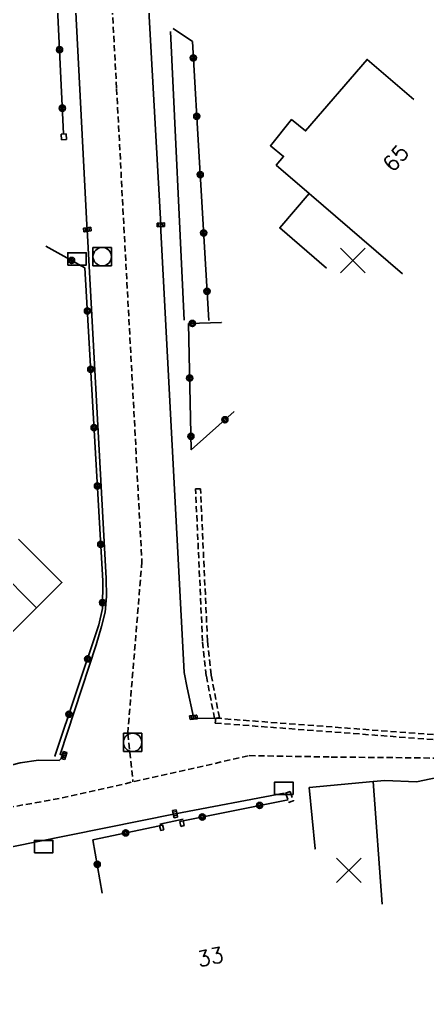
# Model space of a CAD drawing. Header units: millimetres. Extents: x 139999 to 141000, y 129000 to 130000.
# Drawn here: x 140143.7 to 140176.9, y 129096 to 129176 of the extents above; entities that cross this region are included whole.
import ezdxf
from ezdxf.enums import TextEntityAlignment as Align

# ---------------------------------------------------------------- set-up
doc = ezdxf.new("R2010")
doc.units = ezdxf.units.MM
doc.linetypes.add('DASHED', pattern=[0.75, 0.5, -0.25])
doc.layers.get('0').update_dxf_attribs({"linetype": 'CONTINUOUS'})
for name, color, linetype in [('W0001', 6, 'DASHED'), ('W0008', 7, 'CONTINUOUS'), ('W0100', 7, 'CONTINUOUS'), ('W0105', 7, 'CONTINUOUS'), ('W0112', 1, 'DASHED'), ('w0211', 2, 'CONTINUOUS'), ('W0322', 7, 'CONTINUOUS'), ('W0400', 7, 'CONTINUOUS'), ('W0420', 7, 'CONTINUOUS'), ('W0991', 7, 'CONTINUOUS'), ('W1102', 7, 'CONTINUOUS'), ('w1471', 7, 'CONTINUOUS')]:
    doc.layers.add(name, color=color, linetype=linetype)
doc.styles.get("Standard").update_dxf_attribs({"font": 'romans.shx', "width": 0.85})

# ---------------------------------------------------------------- blocks, each defined once
blk = doc.blocks.new('T400')
at = {"color": 0, "linetype": 'ByBlock', "lineweight": -2}
for p, q in [((-0.15, -0.25), (-0.15, 0.3)), ((-0.15, 0.3), (0.15, 0.3)), ((-0.15, 0.15), (0.15, 0.15)), ((-0.15, 0), (0.15, 0)), ((0.15, 0.3), (0.15, -0.25)), ((-0.15, -0.15), (0.15, -0.15)), ((-0.15, -0.25), (-0.15, -0.3)), ((-0.15, -0.3), (0.15, -0.3)), ((0.15, -0.3), (0.15, -0.25))]:
    blk.add_line(p, q, dxfattribs=at)
blk = doc.blocks.new('t991o')
at = {"color": 0, "linetype": 'Continuous'}
for p, q in [((-1, 1), (1, -1)), ((-1, -1), (1, 1))]:
    blk.add_line(p, q, dxfattribs=at)
blk = doc.blocks.new('T1471')
at = {"color": 0, "linetype": 'Continuous', "flags": 128}
blk.add_lwpolyline([(-0.75, -0.5), (-0.75, 0.5), (0.75, 0.5), (0.75, -0.5), (-0.75, -0.5)], dxfattribs=at)
blk = doc.blocks.new('T420')
for p, q in [((0.75, 0.75), (-0.75, 0.75)), ((-0.75, 0.75), (-0.75, -0.75)), ((0.75, 0.75), (0.75, -0.75)), ((0.75, -0.75), (-0.75, -0.75))]:
    blk.add_line(p, q)
blk.add_ellipse((0, 0), major_axis=(-0.53, 0.53), ratio=1, start_param=3.926991, end_param=10.210176)
blk = doc.blocks.new('t322o')
at = {"color": 0, "linetype": 'Continuous'}
for radius in [0.25, 0.15]:
    blk.add_circle((0, 0), radius, dxfattribs=at)

msp = doc.modelspace()

# ---------------------------------------------------------------- linework, layer by layer
at = {"layer": 'W0001'}
for points in [[(140189.17, 129246.214), (140176.526, 129228.296), (140164.394, 129211.055), (140158.082, 129202.093), (140154.616, 129197.17), (140151.936, 129192.701), (140150.889, 129188.72), (140150.968, 129182.146), (140151.595, 129170.361), (140152.76, 129148.654), (140153.658, 129131.932), (140152.502, 129117.936), (140152.931, 129114.02)], [(140000, 129040.393), (140005.576, 129040.736), (140010.256, 129042.237), (140027.236, 129051.132), (140034.086, 129054.671), (140040.22, 129057.689), (140047.624, 129061.36), (140054.922, 129065.447), (140072.795, 129075.546), (140098.54, 129090.4), (140109.049, 129096.662), (140116.792, 129100.95), (140121.198, 129103.358), (140129.677, 129107.525), (140135.939, 129110.09), (140142.011, 129111.796), (140147.18, 129112.72), (140162.378, 129116.156)], [(140162.378, 129116.156), (140169.05, 129116.046), (140177.699, 129115.958), (140180.016, 129116.329)]]:
    msp.add_lwpolyline(points, dxfattribs=at)
at = {"layer": 'W0008'}
for points in [[(140159.543, 129119.192), (140157.858, 129119.182), (140157.847, 129119.274), (140157.341, 129121.659), (140157.093, 129122.913), (140157.048, 129123.953), (140155.207, 129158.815), (140155.19, 129159.294), (140154.312, 129175.246), (140153.7, 129186.362), (140153.849, 129188.44), (140154.254, 129190.424), (140154.474, 129191.047), (140155.194, 129192.631), (140156.46, 129194.56), (140178.627, 129226.054), (140178.872, 129226.443), (140191.574, 129244.365)], [(140148.19, 129178.693), (140149.169, 129159.305), (140149.216, 129158.918), (140150.763, 129130.549), (140150.79, 129129.103), (140150.672, 129127.811), (140150.379, 129126.641), (140149.95, 129125.166), (140147.005, 129116.261), (140147.33, 129116.171), (140146.926, 129115.76), (140145.257, 129115.779), (140143.77, 129115.57), (140138.543, 129114.224), (140133.349, 129112.233), (140125.15, 129108.967), (140112.54, 129101.147), (140096.508, 129091.305)], [(140165.214, 129113.12), (140156.358, 129111.434), (140144.95, 129109.132), (140139.337, 129107.998), (140136.686, 129107.27), (140126.408, 129102.834), (140117.142, 129098.485), (140110.293, 129095.079)]]:
    msp.add_lwpolyline(points, dxfattribs=at)
at = {"layer": 'W0100'}
for points in [[(140175.75, 129169.492), (140171.957, 129172.75), (140166.955, 129166.929), (140165.818, 129167.853), (140164.097, 129165.735), (140165.177, 129164.858), (140164.572, 129164.154), (140167.262, 129161.842), (140164.862, 129159.049), (140168.654, 129155.79)], [(140143.627, 129133.761), (140147.156, 129130.219), (140145.098, 129128.169), (140140.809, 129123.921), (140139.218, 129122.33)], [(140180.642, 129114.999), (140175.988, 129114.038), (140173.401, 129114.124), (140172.465, 129114.055), (140167.253, 129113.558), (140167.728, 129108.581), (140167.728, 129108.581), (140167.728, 129108.581), (140167.728, 129108.581), (140167.728, 129108.581), (140167.728, 129108.581), (140167.728, 129108.581), (140167.728, 129108.581), (140167.728, 129108.581), (140167.728, 129108.581), (140167.728, 129108.581), (140167.728, 129108.581), (140167.728, 129108.581), (140167.728, 129108.581), (140167.728, 129108.581), (140167.728, 129108.581), (140167.728, 129108.581), (140167.728, 129108.581), (140167.728, 129108.581), (140167.728, 129108.581), (140167.728, 129108.581), (140167.728, 129108.581), (140167.728, 129108.581), (140167.728, 129108.581), (140167.728, 129108.581), (140167.728, 129108.581), (140167.728, 129108.581), (140167.728, 129108.581), (140167.728, 129108.581), (140167.728, 129108.581), (140167.728, 129108.581), (140167.728, 129108.581), (140167.728, 129108.581), (140167.728, 129108.581), (140167.728, 129108.581), (140167.728, 129108.581), (140167.728, 129108.581), (140167.728, 129108.581), (140167.728, 129108.581), (140167.728, 129108.581), (140167.728, 129108.581), (140167.728, 129108.581), (140167.728, 129108.581), (140167.728, 129108.581), (140167.728, 129108.581), (140167.728, 129108.581), (140167.728, 129108.581), (140167.728, 129108.581), (140167.728, 129108.581), (140167.728, 129108.581), (140167.728, 129108.581), (140167.728, 129108.581), (140167.728, 129108.581), (140167.728, 129108.581), (140167.728, 129108.581), (140167.728, 129108.581), (140167.728, 129108.581), (140167.728, 129108.581), (140167.728, 129108.581), (140167.728, 129108.581), (140167.728, 129108.581), (140167.728, 129108.581), (140167.728, 129108.581), (140167.728, 129108.581), (140167.728, 129108.581), (140167.728, 129108.581), (140167.728, 129108.581), (140167.728, 129108.581), (140167.728, 129108.581), (140167.728, 129108.581), (140167.728, 129108.581), (140167.728, 129108.581), (140167.728, 129108.581), (140167.728, 129108.581), (140167.728, 129108.581), (140167.728, 129108.581), (140167.728, 129108.581), (140167.728, 129108.581), (140167.728, 129108.581), (140167.728, 129108.581), (140167.728, 129108.581), (140167.728, 129108.581), (140167.728, 129108.581), (140167.728, 129108.581), (140167.728, 129108.581), (140167.728, 129108.581), (140167.728, 129108.581), (140167.728, 129108.581), (140167.728, 129108.581), (140167.728, 129108.581), (140167.728, 129108.581), (140167.728, 129108.581), (140167.728, 129108.581), (140167.728, 129108.581), (140167.728, 129108.581), (140167.728, 129108.581), (140167.728, 129108.581), (140167.728, 129108.581), (140167.728, 129108.581), (140167.728, 129108.581), (140167.728, 129108.581), (140167.728, 129108.581), (140167.728, 129108.581), (140167.728, 129108.581), (140167.728, 129108.581), (140167.728, 129108.581), (140167.728, 129108.581), (140167.728, 129108.581), (140167.728, 129108.581), (140167.728, 129108.581), (140167.728, 129108.581), (140167.728, 129108.581), (140167.728, 129108.581)]]:
    msp.add_lwpolyline(points, dxfattribs=at)
at = {"layer": 'W0105'}
msp.add_line((140155.109, 129110.58), (140157.007, 129110.985), dxfattribs=at)
at = {"layer": 'W0112'}
for points in [[(140147.489, 129166.7), (140147.09, 129166.676), (140147.117, 129166.208), (140147.516, 129166.231), (140147.516, 129166.231), (140147.516, 129166.231), (140147.516, 129166.231), (140147.516, 129166.231), (140147.516, 129166.231), (140147.516, 129166.231), (140147.516, 129166.231), (140147.516, 129166.231), (140147.516, 129166.231), (140147.516, 129166.231), (140147.516, 129166.231), (140147.516, 129166.231), (140147.516, 129166.231), (140147.516, 129166.231), (140147.516, 129166.231), (140147.516, 129166.231), (140147.516, 129166.231), (140147.516, 129166.231), (140147.516, 129166.231), (140147.516, 129166.231), (140147.516, 129166.231), (140147.516, 129166.231), (140147.516, 129166.231), (140147.516, 129166.231), (140147.516, 129166.231), (140147.516, 129166.231), (140147.516, 129166.231), (140147.516, 129166.231), (140147.516, 129166.231), (140147.516, 129166.231), (140147.516, 129166.231), (140147.516, 129166.231), (140147.516, 129166.231), (140147.516, 129166.231), (140147.516, 129166.231), (140147.516, 129166.231), (140147.516, 129166.231), (140147.516, 129166.231), (140147.516, 129166.231), (140147.516, 129166.231), (140147.516, 129166.231), (140147.516, 129166.231), (140147.516, 129166.231), (140147.516, 129166.231), (140147.516, 129166.231), (140147.516, 129166.231), (140147.516, 129166.231), (140147.516, 129166.231), (140147.516, 129166.231), (140147.516, 129166.231), (140147.516, 129166.231), (140147.516, 129166.231), (140147.516, 129166.231), (140147.516, 129166.231), (140147.516, 129166.231), (140147.516, 129166.231), (140147.516, 129166.231), (140147.516, 129166.231), (140147.516, 129166.231), (140147.516, 129166.231), (140147.516, 129166.231), (140147.516, 129166.231), (140147.516, 129166.231), (140147.516, 129166.231), (140147.516, 129166.231), (140147.516, 129166.231), (140147.516, 129166.231), (140147.516, 129166.231), (140147.516, 129166.231), (140147.516, 129166.231), (140147.516, 129166.231), (140147.516, 129166.231), (140147.516, 129166.231), (140147.516, 129166.231), (140147.516, 129166.231), (140147.516, 129166.231), (140147.516, 129166.231), (140147.516, 129166.231), (140147.516, 129166.231), (140147.516, 129166.231), (140147.516, 129166.231), (140147.516, 129166.231), (140147.516, 129166.231), (140147.516, 129166.231), (140147.516, 129166.231), (140147.516, 129166.231), (140147.516, 129166.231), (140147.516, 129166.231), (140147.516, 129166.231), (140147.516, 129166.231), (140147.516, 129166.231), (140147.516, 129166.231), (140147.516, 129166.231), (140147.516, 129166.231), (140147.516, 129166.231), (140147.516, 129166.231), (140147.516, 129166.231), (140147.516, 129166.231), (140147.516, 129166.231), (140147.516, 129166.231), (140147.516, 129166.231), (140147.516, 129166.231), (140147.516, 129166.231), (140147.516, 129166.231), (140147.516, 129166.231), (140147.516, 129166.231), (140147.516, 129166.231), (140147.516, 129166.231), (140147.516, 129166.231), (140147.516, 129166.231), (140147.516, 129166.231), (140147.516, 129166.231), (140147.516, 129166.231), (140147.516, 129166.231), (140147.516, 129166.231), (140147.516, 129166.231)], [(140147.489, 129166.7), (140147.516, 129166.231), (140147.516, 129166.231), (140147.516, 129166.231), (140147.516, 129166.231), (140147.516, 129166.231), (140147.516, 129166.231), (140147.516, 129166.231), (140147.516, 129166.231), (140147.516, 129166.231), (140147.516, 129166.231), (140147.516, 129166.231), (140147.516, 129166.231), (140147.516, 129166.231), (140147.516, 129166.231), (140147.516, 129166.231), (140147.516, 129166.231), (140147.516, 129166.231), (140147.516, 129166.231), (140147.516, 129166.231), (140147.516, 129166.231), (140147.516, 129166.231), (140147.516, 129166.231), (140147.516, 129166.231), (140147.516, 129166.231), (140147.516, 129166.231), (140147.516, 129166.231), (140147.516, 129166.231), (140147.516, 129166.231), (140147.516, 129166.231), (140147.516, 129166.231), (140147.516, 129166.231), (140147.516, 129166.231), (140147.516, 129166.231), (140147.516, 129166.231), (140147.516, 129166.231), (140147.516, 129166.231), (140147.516, 129166.231), (140147.516, 129166.231), (140147.516, 129166.231), (140147.516, 129166.231), (140147.516, 129166.231), (140147.516, 129166.231), (140147.516, 129166.231), (140147.516, 129166.231), (140147.516, 129166.231), (140147.516, 129166.231), (140147.516, 129166.231), (140147.516, 129166.231), (140147.516, 129166.231), (140147.516, 129166.231), (140147.516, 129166.231), (140147.516, 129166.231), (140147.516, 129166.231), (140147.516, 129166.231), (140147.516, 129166.231), (140147.516, 129166.231), (140147.516, 129166.231), (140147.516, 129166.231), (140147.516, 129166.231), (140147.516, 129166.231), (140147.516, 129166.231), (140147.516, 129166.231), (140147.516, 129166.231), (140147.516, 129166.231), (140147.516, 129166.231), (140147.516, 129166.231), (140147.516, 129166.231), (140147.516, 129166.231), (140147.516, 129166.231), (140147.516, 129166.231), (140147.516, 129166.231), (140147.516, 129166.231), (140147.516, 129166.231), (140147.516, 129166.231), (140147.516, 129166.231), (140147.516, 129166.231), (140147.516, 129166.231), (140147.516, 129166.231), (140147.516, 129166.231), (140147.516, 129166.231), (140147.516, 129166.231), (140147.516, 129166.231), (140147.516, 129166.231), (140147.516, 129166.231), (140147.516, 129166.231), (140147.516, 129166.231), (140147.516, 129166.231), (140147.516, 129166.231), (140147.516, 129166.231), (140147.516, 129166.231), (140147.516, 129166.231), (140147.516, 129166.231), (140147.516, 129166.231), (140147.516, 129166.231), (140147.516, 129166.231), (140147.516, 129166.231), (140147.516, 129166.231), (140147.516, 129166.231), (140147.516, 129166.231), (140147.516, 129166.231), (140147.516, 129166.231), (140147.516, 129166.231), (140147.516, 129166.231), (140147.516, 129166.231), (140147.516, 129166.231), (140147.516, 129166.231), (140147.516, 129166.231), (140147.516, 129166.231), (140147.516, 129166.231), (140147.516, 129166.231), (140147.516, 129166.231), (140147.516, 129166.231), (140147.516, 129166.231), (140147.516, 129166.231), (140147.516, 129166.231), (140147.516, 129166.231), (140147.516, 129166.231), (140147.516, 129166.231), (140147.516, 129166.231)], [(140159.557, 129119.178), (140159.95, 129119.253), (140159.286, 129122.716), (140158.985, 129125.488), (140158.416, 129137.856), (140158.016, 129137.838), (140158.016, 129137.838), (140158.016, 129137.838), (140158.016, 129137.838), (140158.016, 129137.838), (140158.016, 129137.838), (140158.016, 129137.838), (140158.016, 129137.838), (140158.016, 129137.838), (140158.016, 129137.838), (140158.016, 129137.838), (140158.016, 129137.838), (140158.016, 129137.838), (140158.016, 129137.838), (140158.016, 129137.838), (140158.016, 129137.838), (140158.016, 129137.838), (140158.016, 129137.838), (140158.016, 129137.838), (140158.016, 129137.838), (140158.016, 129137.838), (140158.016, 129137.838), (140158.016, 129137.838), (140158.016, 129137.838), (140158.016, 129137.838), (140158.016, 129137.838), (140158.016, 129137.838), (140158.016, 129137.838), (140158.016, 129137.838), (140158.016, 129137.838), (140158.016, 129137.838), (140158.016, 129137.838), (140158.016, 129137.838), (140158.016, 129137.838), (140158.016, 129137.838), (140158.016, 129137.838), (140158.016, 129137.838), (140158.016, 129137.838), (140158.016, 129137.838), (140158.016, 129137.838), (140158.016, 129137.838), (140158.016, 129137.838), (140158.016, 129137.838), (140158.016, 129137.838), (140158.016, 129137.838), (140158.016, 129137.838), (140158.016, 129137.838), (140158.016, 129137.838), (140158.016, 129137.838), (140158.016, 129137.838), (140158.016, 129137.838), (140158.016, 129137.838), (140158.016, 129137.838), (140158.016, 129137.838), (140158.016, 129137.838), (140158.016, 129137.838), (140158.016, 129137.838), (140158.016, 129137.838), (140158.016, 129137.838), (140158.016, 129137.838), (140158.016, 129137.838), (140158.016, 129137.838), (140158.016, 129137.838), (140158.016, 129137.838), (140158.016, 129137.838), (140158.016, 129137.838), (140158.016, 129137.838), (140158.016, 129137.838), (140158.016, 129137.838), (140158.016, 129137.838), (140158.016, 129137.838), (140158.016, 129137.838), (140158.016, 129137.838), (140158.016, 129137.838), (140158.016, 129137.838), (140158.016, 129137.838), (140158.016, 129137.838), (140158.016, 129137.838), (140158.016, 129137.838), (140158.016, 129137.838), (140158.016, 129137.838), (140158.016, 129137.838), (140158.016, 129137.838), (140158.016, 129137.838), (140158.016, 129137.838), (140158.016, 129137.838), (140158.016, 129137.838), (140158.016, 129137.838), (140158.016, 129137.838), (140158.016, 129137.838), (140158.016, 129137.838), (140158.016, 129137.838), (140158.016, 129137.838), (140158.016, 129137.838), (140158.016, 129137.838), (140158.016, 129137.838), (140158.016, 129137.838), (140158.016, 129137.838), (140158.016, 129137.838), (140158.016, 129137.838), (140158.016, 129137.838), (140158.016, 129137.838), (140158.016, 129137.838), (140158.016, 129137.838), (140158.016, 129137.838), (140158.016, 129137.838), (140158.016, 129137.838), (140158.016, 129137.838), (140158.016, 129137.838), (140158.016, 129137.838), (140158.016, 129137.838), (140158.016, 129137.838), (140158.016, 129137.838), (140158.016, 129137.838), (140158.016, 129137.838)], [(140159.557, 129119.178), (140158.89, 129122.656), (140158.586, 129125.457), (140158.016, 129137.838), (140158.016, 129137.838), (140158.016, 129137.838), (140158.016, 129137.838), (140158.016, 129137.838), (140158.016, 129137.838), (140158.016, 129137.838), (140158.016, 129137.838), (140158.016, 129137.838), (140158.016, 129137.838), (140158.016, 129137.838), (140158.016, 129137.838), (140158.016, 129137.838), (140158.016, 129137.838), (140158.016, 129137.838), (140158.016, 129137.838), (140158.016, 129137.838), (140158.016, 129137.838), (140158.016, 129137.838), (140158.016, 129137.838), (140158.016, 129137.838), (140158.016, 129137.838), (140158.016, 129137.838), (140158.016, 129137.838), (140158.016, 129137.838), (140158.016, 129137.838), (140158.016, 129137.838), (140158.016, 129137.838), (140158.016, 129137.838), (140158.016, 129137.838), (140158.016, 129137.838), (140158.016, 129137.838), (140158.016, 129137.838), (140158.016, 129137.838), (140158.016, 129137.838), (140158.016, 129137.838), (140158.016, 129137.838), (140158.016, 129137.838), (140158.016, 129137.838), (140158.016, 129137.838), (140158.016, 129137.838), (140158.016, 129137.838), (140158.016, 129137.838), (140158.016, 129137.838), (140158.016, 129137.838), (140158.016, 129137.838), (140158.016, 129137.838), (140158.016, 129137.838), (140158.016, 129137.838), (140158.016, 129137.838), (140158.016, 129137.838), (140158.016, 129137.838), (140158.016, 129137.838), (140158.016, 129137.838), (140158.016, 129137.838), (140158.016, 129137.838), (140158.016, 129137.838), (140158.016, 129137.838), (140158.016, 129137.838), (140158.016, 129137.838), (140158.016, 129137.838), (140158.016, 129137.838), (140158.016, 129137.838), (140158.016, 129137.838), (140158.016, 129137.838), (140158.016, 129137.838), (140158.016, 129137.838), (140158.016, 129137.838), (140158.016, 129137.838), (140158.016, 129137.838), (140158.016, 129137.838), (140158.016, 129137.838), (140158.016, 129137.838), (140158.016, 129137.838), (140158.016, 129137.838), (140158.016, 129137.838), (140158.016, 129137.838), (140158.016, 129137.838), (140158.016, 129137.838), (140158.016, 129137.838), (140158.016, 129137.838), (140158.016, 129137.838), (140158.016, 129137.838), (140158.016, 129137.838), (140158.016, 129137.838), (140158.016, 129137.838), (140158.016, 129137.838), (140158.016, 129137.838), (140158.016, 129137.838), (140158.016, 129137.838), (140158.016, 129137.838), (140158.016, 129137.838), (140158.016, 129137.838), (140158.016, 129137.838), (140158.016, 129137.838), (140158.016, 129137.838), (140158.016, 129137.838), (140158.016, 129137.838), (140158.016, 129137.838), (140158.016, 129137.838), (140158.016, 129137.838), (140158.016, 129137.838), (140158.016, 129137.838), (140158.016, 129137.838), (140158.016, 129137.838), (140158.016, 129137.838), (140158.016, 129137.838), (140158.016, 129137.838), (140158.016, 129137.838), (140158.016, 129137.838), (140158.016, 129137.838), (140158.016, 129137.838), (140158.016, 129137.838), (140158.016, 129137.838), (140158.016, 129137.838), (140158.016, 129137.838), (140158.016, 129137.838)], [(140159.622, 129118.802), (140159.652, 129119.201), (140178.321, 129117.79)], [(140159.622, 129118.802), (140178.291, 129117.391)], [(140165.335, 129113.095), (140165.711, 129113.232), (140165.981, 129112.493), (140165.793, 129112.424), (140165.793, 129112.424), (140165.793, 129112.424), (140165.793, 129112.424), (140165.793, 129112.424), (140165.793, 129112.424), (140165.793, 129112.424), (140165.793, 129112.424), (140165.793, 129112.424), (140165.793, 129112.424), (140165.793, 129112.424), (140165.793, 129112.424), (140165.793, 129112.424), (140165.793, 129112.424), (140165.793, 129112.424), (140165.793, 129112.424), (140165.793, 129112.424), (140165.793, 129112.424), (140165.793, 129112.424), (140165.793, 129112.424), (140165.793, 129112.424), (140165.793, 129112.424), (140165.793, 129112.424), (140165.793, 129112.424), (140165.793, 129112.424), (140165.793, 129112.424), (140165.793, 129112.424), (140165.793, 129112.424), (140165.793, 129112.424), (140165.793, 129112.424), (140165.793, 129112.424), (140165.793, 129112.424), (140165.793, 129112.424), (140165.793, 129112.424), (140165.793, 129112.424), (140165.793, 129112.424), (140165.793, 129112.424), (140165.793, 129112.424), (140165.793, 129112.424), (140165.793, 129112.424), (140165.793, 129112.424), (140165.793, 129112.424), (140165.793, 129112.424), (140165.793, 129112.424), (140165.793, 129112.424), (140165.793, 129112.424), (140165.793, 129112.424), (140165.793, 129112.424), (140165.793, 129112.424), (140165.793, 129112.424), (140165.793, 129112.424), (140165.793, 129112.424), (140165.793, 129112.424), (140165.793, 129112.424), (140165.793, 129112.424), (140165.793, 129112.424), (140165.793, 129112.424), (140165.793, 129112.424), (140165.793, 129112.424), (140165.793, 129112.424), (140165.793, 129112.424), (140165.793, 129112.424), (140165.793, 129112.424), (140165.793, 129112.424), (140165.793, 129112.424), (140165.793, 129112.424), (140165.793, 129112.424), (140165.793, 129112.424), (140165.793, 129112.424), (140165.793, 129112.424), (140165.793, 129112.424), (140165.793, 129112.424), (140165.793, 129112.424), (140165.793, 129112.424), (140165.793, 129112.424), (140165.793, 129112.424), (140165.793, 129112.424), (140165.793, 129112.424), (140165.793, 129112.424), (140165.793, 129112.424), (140165.793, 129112.424), (140165.793, 129112.424), (140165.793, 129112.424), (140165.793, 129112.424), (140165.793, 129112.424), (140165.793, 129112.424), (140165.793, 129112.424), (140165.793, 129112.424), (140165.793, 129112.424), (140165.793, 129112.424), (140165.793, 129112.424), (140165.793, 129112.424), (140165.793, 129112.424), (140165.793, 129112.424), (140165.793, 129112.424), (140165.793, 129112.424), (140165.793, 129112.424), (140165.793, 129112.424), (140165.793, 129112.424), (140165.793, 129112.424), (140165.793, 129112.424), (140165.793, 129112.424), (140165.793, 129112.424), (140165.793, 129112.424), (140165.793, 129112.424), (140165.793, 129112.424), (140165.793, 129112.424), (140165.793, 129112.424), (140165.793, 129112.424), (140165.793, 129112.424), (140165.793, 129112.424), (140165.793, 129112.424), (140165.793, 129112.424), (140165.793, 129112.424), (140165.793, 129112.424), (140165.793, 129112.424), (140165.793, 129112.424)], [(140165.335, 129113.095), (140165.605, 129112.356), (140165.793, 129112.424), (140165.793, 129112.424), (140165.793, 129112.424), (140165.793, 129112.424), (140165.793, 129112.424), (140165.793, 129112.424), (140165.793, 129112.424), (140165.793, 129112.424), (140165.793, 129112.424), (140165.793, 129112.424), (140165.793, 129112.424), (140165.793, 129112.424), (140165.793, 129112.424), (140165.793, 129112.424), (140165.793, 129112.424), (140165.793, 129112.424), (140165.793, 129112.424), (140165.793, 129112.424), (140165.793, 129112.424), (140165.793, 129112.424), (140165.793, 129112.424), (140165.793, 129112.424), (140165.793, 129112.424), (140165.793, 129112.424), (140165.793, 129112.424), (140165.793, 129112.424), (140165.793, 129112.424), (140165.793, 129112.424), (140165.793, 129112.424), (140165.793, 129112.424), (140165.793, 129112.424), (140165.793, 129112.424), (140165.793, 129112.424), (140165.793, 129112.424), (140165.793, 129112.424), (140165.793, 129112.424), (140165.793, 129112.424), (140165.793, 129112.424), (140165.793, 129112.424), (140165.793, 129112.424), (140165.793, 129112.424), (140165.793, 129112.424), (140165.793, 129112.424), (140165.793, 129112.424), (140165.793, 129112.424), (140165.793, 129112.424), (140165.793, 129112.424), (140165.793, 129112.424), (140165.793, 129112.424), (140165.793, 129112.424), (140165.793, 129112.424), (140165.793, 129112.424), (140165.793, 129112.424), (140165.793, 129112.424), (140165.793, 129112.424), (140165.793, 129112.424), (140165.793, 129112.424), (140165.793, 129112.424), (140165.793, 129112.424), (140165.793, 129112.424), (140165.793, 129112.424), (140165.793, 129112.424), (140165.793, 129112.424), (140165.793, 129112.424), (140165.793, 129112.424), (140165.793, 129112.424), (140165.793, 129112.424), (140165.793, 129112.424), (140165.793, 129112.424), (140165.793, 129112.424), (140165.793, 129112.424), (140165.793, 129112.424), (140165.793, 129112.424), (140165.793, 129112.424), (140165.793, 129112.424), (140165.793, 129112.424), (140165.793, 129112.424), (140165.793, 129112.424), (140165.793, 129112.424), (140165.793, 129112.424), (140165.793, 129112.424), (140165.793, 129112.424), (140165.793, 129112.424), (140165.793, 129112.424), (140165.793, 129112.424), (140165.793, 129112.424), (140165.793, 129112.424), (140165.793, 129112.424), (140165.793, 129112.424), (140165.793, 129112.424), (140165.793, 129112.424), (140165.793, 129112.424), (140165.793, 129112.424), (140165.793, 129112.424), (140165.793, 129112.424), (140165.793, 129112.424), (140165.793, 129112.424), (140165.793, 129112.424), (140165.793, 129112.424), (140165.793, 129112.424), (140165.793, 129112.424), (140165.793, 129112.424), (140165.793, 129112.424), (140165.793, 129112.424), (140165.793, 129112.424), (140165.793, 129112.424), (140165.793, 129112.424), (140165.793, 129112.424), (140165.793, 129112.424), (140165.793, 129112.424), (140165.793, 129112.424), (140165.793, 129112.424), (140165.793, 129112.424), (140165.793, 129112.424), (140165.793, 129112.424), (140165.793, 129112.424), (140165.793, 129112.424), (140165.793, 129112.424)], [(140155.335, 129110.526), (140155.085, 129110.463), (140155.085, 129110.463), (140155.085, 129110.463), (140155.085, 129110.463), (140155.085, 129110.463), (140155.085, 129110.463), (140155.085, 129110.463), (140155.085, 129110.463), (140155.085, 129110.463), (140155.085, 129110.463), (140155.085, 129110.463), (140155.085, 129110.463), (140155.085, 129110.463), (140155.085, 129110.463), (140155.085, 129110.463), (140155.085, 129110.463), (140155.085, 129110.463), (140155.085, 129110.463), (140155.085, 129110.463), (140155.085, 129110.463), (140155.085, 129110.463), (140155.085, 129110.463), (140155.085, 129110.463), (140155.085, 129110.463), (140155.085, 129110.463), (140155.085, 129110.463), (140155.085, 129110.463), (140155.085, 129110.463), (140155.085, 129110.463), (140155.085, 129110.463), (140155.085, 129110.463), (140155.085, 129110.463), (140155.085, 129110.463), (140155.085, 129110.463), (140155.085, 129110.463), (140155.085, 129110.463), (140155.085, 129110.463), (140155.085, 129110.463), (140155.085, 129110.463), (140155.085, 129110.463), (140155.085, 129110.463), (140155.085, 129110.463), (140155.085, 129110.463), (140155.085, 129110.463), (140155.085, 129110.463), (140155.085, 129110.463), (140155.085, 129110.463), (140155.085, 129110.463), (140155.085, 129110.463), (140155.085, 129110.463), (140155.085, 129110.463), (140155.085, 129110.463), (140155.085, 129110.463), (140155.085, 129110.463), (140155.085, 129110.463), (140155.085, 129110.463), (140155.085, 129110.463), (140155.085, 129110.463), (140155.085, 129110.463), (140155.085, 129110.463), (140155.085, 129110.463), (140155.085, 129110.463), (140155.085, 129110.463), (140155.085, 129110.463), (140155.085, 129110.463), (140155.085, 129110.463), (140155.085, 129110.463), (140155.085, 129110.463), (140155.085, 129110.463), (140155.085, 129110.463), (140155.085, 129110.463), (140155.085, 129110.463), (140155.085, 129110.463), (140155.085, 129110.463), (140155.085, 129110.463), (140155.085, 129110.463), (140155.085, 129110.463), (140155.085, 129110.463), (140155.085, 129110.463), (140155.085, 129110.463), (140155.085, 129110.463), (140155.085, 129110.463), (140155.085, 129110.463), (140155.085, 129110.463), (140155.085, 129110.463), (140155.085, 129110.463), (140155.085, 129110.463), (140155.085, 129110.463), (140155.085, 129110.463), (140155.085, 129110.463), (140155.085, 129110.463), (140155.085, 129110.463), (140155.085, 129110.463), (140155.085, 129110.463), (140155.085, 129110.463), (140155.085, 129110.463), (140155.085, 129110.463), (140155.085, 129110.463), (140155.085, 129110.463), (140155.085, 129110.463), (140155.085, 129110.463), (140155.085, 129110.463), (140155.085, 129110.463), (140155.085, 129110.463), (140155.085, 129110.463), (140155.085, 129110.463), (140155.085, 129110.463), (140155.085, 129110.463), (140155.085, 129110.463), (140155.085, 129110.463), (140155.085, 129110.463), (140155.085, 129110.463), (140155.085, 129110.463), (140155.085, 129110.463), (140155.085, 129110.463), (140155.085, 129110.463), (140155.085, 129110.463), (140155.085, 129110.463), (140155.085, 129110.463)], [(140155.335, 129110.526), (140155.433, 129110.138), (140155.183, 129110.075), (140155.085, 129110.463), (140155.085, 129110.463), (140155.085, 129110.463), (140155.085, 129110.463), (140155.085, 129110.463), (140155.085, 129110.463), (140155.085, 129110.463), (140155.085, 129110.463), (140155.085, 129110.463), (140155.085, 129110.463), (140155.085, 129110.463), (140155.085, 129110.463), (140155.085, 129110.463), (140155.085, 129110.463), (140155.085, 129110.463), (140155.085, 129110.463), (140155.085, 129110.463), (140155.085, 129110.463), (140155.085, 129110.463), (140155.085, 129110.463), (140155.085, 129110.463), (140155.085, 129110.463), (140155.085, 129110.463), (140155.085, 129110.463), (140155.085, 129110.463), (140155.085, 129110.463), (140155.085, 129110.463), (140155.085, 129110.463), (140155.085, 129110.463), (140155.085, 129110.463), (140155.085, 129110.463), (140155.085, 129110.463), (140155.085, 129110.463), (140155.085, 129110.463), (140155.085, 129110.463), (140155.085, 129110.463), (140155.085, 129110.463), (140155.085, 129110.463), (140155.085, 129110.463), (140155.085, 129110.463), (140155.085, 129110.463), (140155.085, 129110.463), (140155.085, 129110.463), (140155.085, 129110.463), (140155.085, 129110.463), (140155.085, 129110.463), (140155.085, 129110.463), (140155.085, 129110.463), (140155.085, 129110.463), (140155.085, 129110.463), (140155.085, 129110.463), (140155.085, 129110.463), (140155.085, 129110.463), (140155.085, 129110.463), (140155.085, 129110.463), (140155.085, 129110.463), (140155.085, 129110.463), (140155.085, 129110.463), (140155.085, 129110.463), (140155.085, 129110.463), (140155.085, 129110.463), (140155.085, 129110.463), (140155.085, 129110.463), (140155.085, 129110.463), (140155.085, 129110.463), (140155.085, 129110.463), (140155.085, 129110.463), (140155.085, 129110.463), (140155.085, 129110.463), (140155.085, 129110.463), (140155.085, 129110.463), (140155.085, 129110.463), (140155.085, 129110.463), (140155.085, 129110.463), (140155.085, 129110.463), (140155.085, 129110.463), (140155.085, 129110.463), (140155.085, 129110.463), (140155.085, 129110.463), (140155.085, 129110.463), (140155.085, 129110.463), (140155.085, 129110.463), (140155.085, 129110.463), (140155.085, 129110.463), (140155.085, 129110.463), (140155.085, 129110.463), (140155.085, 129110.463), (140155.085, 129110.463), (140155.085, 129110.463), (140155.085, 129110.463), (140155.085, 129110.463), (140155.085, 129110.463), (140155.085, 129110.463), (140155.085, 129110.463), (140155.085, 129110.463), (140155.085, 129110.463), (140155.085, 129110.463), (140155.085, 129110.463), (140155.085, 129110.463), (140155.085, 129110.463), (140155.085, 129110.463), (140155.085, 129110.463), (140155.085, 129110.463), (140155.085, 129110.463), (140155.085, 129110.463), (140155.085, 129110.463), (140155.085, 129110.463), (140155.085, 129110.463), (140155.085, 129110.463), (140155.085, 129110.463), (140155.085, 129110.463), (140155.085, 129110.463), (140155.085, 129110.463), (140155.085, 129110.463), (140155.085, 129110.463), (140155.085, 129110.463), (140155.085, 129110.463)], [(140157.005, 129110.859), (140156.732, 129110.791), (140156.732, 129110.791), (140156.732, 129110.791), (140156.732, 129110.791), (140156.732, 129110.791), (140156.732, 129110.791), (140156.732, 129110.791), (140156.732, 129110.791), (140156.732, 129110.791), (140156.732, 129110.791), (140156.732, 129110.791), (140156.732, 129110.791), (140156.732, 129110.791), (140156.732, 129110.791), (140156.732, 129110.791), (140156.732, 129110.791), (140156.732, 129110.791), (140156.732, 129110.791), (140156.732, 129110.791), (140156.732, 129110.791), (140156.732, 129110.791), (140156.732, 129110.791), (140156.732, 129110.791), (140156.732, 129110.791), (140156.732, 129110.791), (140156.732, 129110.791), (140156.732, 129110.791), (140156.732, 129110.791), (140156.732, 129110.791), (140156.732, 129110.791), (140156.732, 129110.791), (140156.732, 129110.791), (140156.732, 129110.791), (140156.732, 129110.791), (140156.732, 129110.791), (140156.732, 129110.791), (140156.732, 129110.791), (140156.732, 129110.791), (140156.732, 129110.791), (140156.732, 129110.791), (140156.732, 129110.791), (140156.732, 129110.791), (140156.732, 129110.791), (140156.732, 129110.791), (140156.732, 129110.791), (140156.732, 129110.791), (140156.732, 129110.791), (140156.732, 129110.791), (140156.732, 129110.791), (140156.732, 129110.791), (140156.732, 129110.791), (140156.732, 129110.791), (140156.732, 129110.791), (140156.732, 129110.791), (140156.732, 129110.791), (140156.732, 129110.791), (140156.732, 129110.791), (140156.732, 129110.791), (140156.732, 129110.791), (140156.732, 129110.791), (140156.732, 129110.791), (140156.732, 129110.791), (140156.732, 129110.791), (140156.732, 129110.791), (140156.732, 129110.791), (140156.732, 129110.791), (140156.732, 129110.791), (140156.732, 129110.791), (140156.732, 129110.791), (140156.732, 129110.791), (140156.732, 129110.791), (140156.732, 129110.791), (140156.732, 129110.791), (140156.732, 129110.791), (140156.732, 129110.791), (140156.732, 129110.791), (140156.732, 129110.791), (140156.732, 129110.791), (140156.732, 129110.791), (140156.732, 129110.791), (140156.732, 129110.791), (140156.732, 129110.791), (140156.732, 129110.791), (140156.732, 129110.791), (140156.732, 129110.791), (140156.732, 129110.791), (140156.732, 129110.791), (140156.732, 129110.791), (140156.732, 129110.791), (140156.732, 129110.791), (140156.732, 129110.791), (140156.732, 129110.791), (140156.732, 129110.791), (140156.732, 129110.791), (140156.732, 129110.791), (140156.732, 129110.791), (140156.732, 129110.791), (140156.732, 129110.791), (140156.732, 129110.791), (140156.732, 129110.791), (140156.732, 129110.791), (140156.732, 129110.791), (140156.732, 129110.791), (140156.732, 129110.791), (140156.732, 129110.791), (140156.732, 129110.791), (140156.732, 129110.791), (140156.732, 129110.791), (140156.732, 129110.791), (140156.732, 129110.791), (140156.732, 129110.791), (140156.732, 129110.791), (140156.732, 129110.791), (140156.732, 129110.791), (140156.732, 129110.791), (140156.732, 129110.791), (140156.732, 129110.791), (140156.732, 129110.791), (140156.732, 129110.791)], [(140157.005, 129110.859), (140157.102, 129110.471), (140156.829, 129110.403), (140156.732, 129110.791), (140156.732, 129110.791), (140156.732, 129110.791), (140156.732, 129110.791), (140156.732, 129110.791), (140156.732, 129110.791), (140156.732, 129110.791), (140156.732, 129110.791), (140156.732, 129110.791), (140156.732, 129110.791), (140156.732, 129110.791), (140156.732, 129110.791), (140156.732, 129110.791), (140156.732, 129110.791), (140156.732, 129110.791), (140156.732, 129110.791), (140156.732, 129110.791), (140156.732, 129110.791), (140156.732, 129110.791), (140156.732, 129110.791), (140156.732, 129110.791), (140156.732, 129110.791), (140156.732, 129110.791), (140156.732, 129110.791), (140156.732, 129110.791), (140156.732, 129110.791), (140156.732, 129110.791), (140156.732, 129110.791), (140156.732, 129110.791), (140156.732, 129110.791), (140156.732, 129110.791), (140156.732, 129110.791), (140156.732, 129110.791), (140156.732, 129110.791), (140156.732, 129110.791), (140156.732, 129110.791), (140156.732, 129110.791), (140156.732, 129110.791), (140156.732, 129110.791), (140156.732, 129110.791), (140156.732, 129110.791), (140156.732, 129110.791), (140156.732, 129110.791), (140156.732, 129110.791), (140156.732, 129110.791), (140156.732, 129110.791), (140156.732, 129110.791), (140156.732, 129110.791), (140156.732, 129110.791), (140156.732, 129110.791), (140156.732, 129110.791), (140156.732, 129110.791), (140156.732, 129110.791), (140156.732, 129110.791), (140156.732, 129110.791), (140156.732, 129110.791), (140156.732, 129110.791), (140156.732, 129110.791), (140156.732, 129110.791), (140156.732, 129110.791), (140156.732, 129110.791), (140156.732, 129110.791), (140156.732, 129110.791), (140156.732, 129110.791), (140156.732, 129110.791), (140156.732, 129110.791), (140156.732, 129110.791), (140156.732, 129110.791), (140156.732, 129110.791), (140156.732, 129110.791), (140156.732, 129110.791), (140156.732, 129110.791), (140156.732, 129110.791), (140156.732, 129110.791), (140156.732, 129110.791), (140156.732, 129110.791), (140156.732, 129110.791), (140156.732, 129110.791), (140156.732, 129110.791), (140156.732, 129110.791), (140156.732, 129110.791), (140156.732, 129110.791), (140156.732, 129110.791), (140156.732, 129110.791), (140156.732, 129110.791), (140156.732, 129110.791), (140156.732, 129110.791), (140156.732, 129110.791), (140156.732, 129110.791), (140156.732, 129110.791), (140156.732, 129110.791), (140156.732, 129110.791), (140156.732, 129110.791), (140156.732, 129110.791), (140156.732, 129110.791), (140156.732, 129110.791), (140156.732, 129110.791), (140156.732, 129110.791), (140156.732, 129110.791), (140156.732, 129110.791), (140156.732, 129110.791), (140156.732, 129110.791), (140156.732, 129110.791), (140156.732, 129110.791), (140156.732, 129110.791), (140156.732, 129110.791), (140156.732, 129110.791), (140156.732, 129110.791), (140156.732, 129110.791), (140156.732, 129110.791), (140156.732, 129110.791), (140156.732, 129110.791), (140156.732, 129110.791), (140156.732, 129110.791), (140156.732, 129110.791), (140156.732, 129110.791), (140156.732, 129110.791)]]:
    msp.add_lwpolyline(points, dxfattribs=at)
at = {"layer": 'w0211'}
msp.add_lwpolyline([(140157.104, 129151.54), (140155.99, 129175.018), (140155.99, 129175.018), (140155.99, 129175.018), (140155.99, 129175.018), (140155.99, 129175.018), (140155.99, 129175.018), (140155.99, 129175.018), (140155.99, 129175.018), (140155.99, 129175.018), (140155.99, 129175.018), (140155.99, 129175.018), (140155.99, 129175.018), (140155.99, 129175.018), (140155.99, 129175.018), (140155.99, 129175.018), (140155.99, 129175.018), (140155.99, 129175.018), (140155.99, 129175.018), (140155.99, 129175.018), (140155.99, 129175.018), (140155.99, 129175.018), (140155.99, 129175.018), (140155.99, 129175.018), (140155.99, 129175.018), (140155.99, 129175.018), (140155.99, 129175.018), (140155.99, 129175.018), (140155.99, 129175.018), (140155.99, 129175.018), (140155.99, 129175.018), (140155.99, 129175.018), (140155.99, 129175.018), (140155.99, 129175.018), (140155.99, 129175.018), (140155.99, 129175.018), (140155.99, 129175.018), (140155.99, 129175.018), (140155.99, 129175.018), (140155.99, 129175.018), (140155.99, 129175.018), (140155.99, 129175.018), (140155.99, 129175.018), (140155.99, 129175.018), (140155.99, 129175.018), (140155.99, 129175.018), (140155.99, 129175.018), (140155.99, 129175.018), (140155.99, 129175.018), (140155.99, 129175.018), (140155.99, 129175.018), (140155.99, 129175.018), (140155.99, 129175.018), (140155.99, 129175.018), (140155.99, 129175.018), (140155.99, 129175.018), (140155.99, 129175.018), (140155.99, 129175.018), (140155.99, 129175.018), (140155.99, 129175.018), (140155.99, 129175.018), (140155.99, 129175.018), (140155.99, 129175.018), (140155.99, 129175.018), (140155.99, 129175.018), (140155.99, 129175.018), (140155.99, 129175.018), (140155.99, 129175.018), (140155.99, 129175.018), (140155.99, 129175.018), (140155.99, 129175.018), (140155.99, 129175.018), (140155.99, 129175.018), (140155.99, 129175.018), (140155.99, 129175.018), (140155.99, 129175.018), (140155.99, 129175.018), (140155.99, 129175.018), (140155.99, 129175.018), (140155.99, 129175.018), (140155.99, 129175.018), (140155.99, 129175.018), (140155.99, 129175.018), (140155.99, 129175.018), (140155.99, 129175.018), (140155.99, 129175.018), (140155.99, 129175.018), (140155.99, 129175.018), (140155.99, 129175.018), (140155.99, 129175.018), (140155.99, 129175.018), (140155.99, 129175.018), (140155.99, 129175.018), (140155.99, 129175.018), (140155.99, 129175.018), (140155.99, 129175.018), (140155.99, 129175.018), (140155.99, 129175.018), (140155.99, 129175.018), (140155.99, 129175.018), (140155.99, 129175.018), (140155.99, 129175.018), (140155.99, 129175.018), (140155.99, 129175.018), (140155.99, 129175.018), (140155.99, 129175.018), (140155.99, 129175.018), (140155.99, 129175.018), (140155.99, 129175.018), (140155.99, 129175.018), (140155.99, 129175.018), (140155.99, 129175.018), (140155.99, 129175.018), (140155.99, 129175.018), (140155.99, 129175.018), (140155.99, 129175.018), (140155.99, 129175.018), (140155.99, 129175.018), (140155.99, 129175.018), (140155.99, 129175.018)], dxfattribs=at)
at = {"layer": 'W0322'}
for points in [[(140146.305, 129187.115), (140147.286, 129166.697), (140147.286, 129166.697), (140147.286, 129166.697), (140147.286, 129166.697), (140147.286, 129166.697), (140147.286, 129166.697), (140147.286, 129166.697), (140147.286, 129166.697), (140147.286, 129166.697), (140147.286, 129166.697), (140147.286, 129166.697), (140147.286, 129166.697), (140147.286, 129166.697), (140147.286, 129166.697), (140147.286, 129166.697), (140147.286, 129166.697), (140147.286, 129166.697), (140147.286, 129166.697), (140147.286, 129166.697), (140147.286, 129166.697), (140147.286, 129166.697), (140147.286, 129166.697), (140147.286, 129166.697), (140147.286, 129166.697), (140147.286, 129166.697), (140147.286, 129166.697), (140147.286, 129166.697), (140147.286, 129166.697), (140147.286, 129166.697), (140147.286, 129166.697), (140147.286, 129166.697), (140147.286, 129166.697), (140147.286, 129166.697), (140147.286, 129166.697), (140147.286, 129166.697), (140147.286, 129166.697), (140147.286, 129166.697), (140147.286, 129166.697), (140147.286, 129166.697), (140147.286, 129166.697), (140147.286, 129166.697), (140147.286, 129166.697), (140147.286, 129166.697), (140147.286, 129166.697), (140147.286, 129166.697), (140147.286, 129166.697), (140147.286, 129166.697), (140147.286, 129166.697), (140147.286, 129166.697), (140147.286, 129166.697), (140147.286, 129166.697), (140147.286, 129166.697), (140147.286, 129166.697), (140147.286, 129166.697), (140147.286, 129166.697), (140147.286, 129166.697), (140147.286, 129166.697), (140147.286, 129166.697), (140147.286, 129166.697), (140147.286, 129166.697), (140147.286, 129166.697), (140147.286, 129166.697), (140147.286, 129166.697), (140147.286, 129166.697), (140147.286, 129166.697), (140147.286, 129166.697), (140147.286, 129166.697), (140147.286, 129166.697), (140147.286, 129166.697), (140147.286, 129166.697), (140147.286, 129166.697), (140147.286, 129166.697), (140147.286, 129166.697), (140147.286, 129166.697), (140147.286, 129166.697), (140147.286, 129166.697), (140147.286, 129166.697), (140147.286, 129166.697), (140147.286, 129166.697), (140147.286, 129166.697), (140147.286, 129166.697), (140147.286, 129166.697), (140147.286, 129166.697), (140147.286, 129166.697), (140147.286, 129166.697), (140147.286, 129166.697), (140147.286, 129166.697), (140147.286, 129166.697), (140147.286, 129166.697), (140147.286, 129166.697), (140147.286, 129166.697), (140147.286, 129166.697), (140147.286, 129166.697), (140147.286, 129166.697), (140147.286, 129166.697), (140147.286, 129166.697)], [(140159.093, 129151.531), (140158.147, 129167.598), (140157.757, 129174.2), (140156.2, 129175.254), (140156.2, 129175.254), (140156.2, 129175.254), (140156.2, 129175.254), (140156.2, 129175.254), (140156.2, 129175.254), (140156.2, 129175.254), (140156.2, 129175.254), (140156.2, 129175.254), (140156.2, 129175.254), (140156.2, 129175.254), (140156.2, 129175.254), (140156.2, 129175.254), (140156.2, 129175.254), (140156.2, 129175.254), (140156.2, 129175.254), (140156.2, 129175.254), (140156.2, 129175.254), (140156.2, 129175.254), (140156.2, 129175.254), (140156.2, 129175.254), (140156.2, 129175.254), (140156.2, 129175.254), (140156.2, 129175.254), (140156.2, 129175.254), (140156.2, 129175.254), (140156.2, 129175.254), (140156.2, 129175.254), (140156.2, 129175.254), (140156.2, 129175.254), (140156.2, 129175.254), (140156.2, 129175.254), (140156.2, 129175.254), (140156.2, 129175.254), (140156.2, 129175.254), (140156.2, 129175.254), (140156.2, 129175.254), (140156.2, 129175.254), (140156.2, 129175.254), (140156.2, 129175.254), (140156.2, 129175.254), (140156.2, 129175.254), (140156.2, 129175.254), (140156.2, 129175.254), (140156.2, 129175.254), (140156.2, 129175.254), (140156.2, 129175.254), (140156.2, 129175.254), (140156.2, 129175.254), (140156.2, 129175.254), (140156.2, 129175.254), (140156.2, 129175.254), (140156.2, 129175.254), (140156.2, 129175.254), (140156.2, 129175.254), (140156.2, 129175.254), (140156.2, 129175.254), (140156.2, 129175.254), (140156.2, 129175.254), (140156.2, 129175.254), (140156.2, 129175.254), (140156.2, 129175.254), (140156.2, 129175.254), (140156.2, 129175.254), (140156.2, 129175.254), (140156.2, 129175.254), (140156.2, 129175.254), (140156.2, 129175.254), (140156.2, 129175.254), (140156.2, 129175.254), (140156.2, 129175.254), (140156.2, 129175.254), (140156.2, 129175.254), (140156.2, 129175.254), (140156.2, 129175.254), (140156.2, 129175.254), (140156.2, 129175.254), (140156.2, 129175.254), (140156.2, 129175.254), (140156.2, 129175.254), (140156.2, 129175.254), (140156.2, 129175.254), (140156.2, 129175.254), (140156.2, 129175.254), (140156.2, 129175.254), (140156.2, 129175.254), (140156.2, 129175.254), (140156.2, 129175.254), (140156.2, 129175.254), (140156.2, 129175.254), (140156.2, 129175.254), (140156.2, 129175.254), (140156.2, 129175.254), (140156.2, 129175.254), (140156.2, 129175.254), (140156.2, 129175.254), (140156.2, 129175.254), (140156.2, 129175.254)], [(140156.2, 129175.254), (140156.2, 129175.254), (140156.2, 129175.254), (140156.2, 129175.254), (140156.2, 129175.254), (140156.2, 129175.254), (140156.2, 129175.254), (140156.2, 129175.254), (140156.2, 129175.254), (140156.2, 129175.254), (140156.2, 129175.254), (140156.2, 129175.254), (140156.2, 129175.254), (140156.2, 129175.254), (140156.2, 129175.254), (140156.2, 129175.254), (140156.2, 129175.254), (140156.2, 129175.254), (140156.2, 129175.254), (140156.2, 129175.254)], [(140147.286, 129166.697), (140147.286, 129166.697), (140147.286, 129166.697), (140147.286, 129166.697), (140147.286, 129166.697), (140147.286, 129166.697), (140147.286, 129166.697), (140147.286, 129166.697), (140147.286, 129166.697), (140147.286, 129166.697), (140147.286, 129166.697), (140147.286, 129166.697), (140147.286, 129166.697), (140147.286, 129166.697), (140147.286, 129166.697), (140147.286, 129166.697), (140147.286, 129166.697), (140147.286, 129166.697), (140147.286, 129166.697), (140147.286, 129166.697)], [(140145.856, 129157.557), (140149.025, 129155.804), (140150.486, 129130.375), (140150.444, 129128.129), (140150.165, 129126.793), (140146.584, 129116.114), (140146.584, 129116.114), (140146.584, 129116.114), (140146.584, 129116.114), (140146.584, 129116.114), (140146.584, 129116.114), (140146.584, 129116.114), (140146.584, 129116.114), (140146.584, 129116.114), (140146.584, 129116.114), (140146.584, 129116.114), (140146.584, 129116.114), (140146.584, 129116.114), (140146.584, 129116.114), (140146.584, 129116.114), (140146.584, 129116.114), (140146.584, 129116.114), (140146.584, 129116.114), (140146.584, 129116.114), (140146.584, 129116.114), (140146.584, 129116.114), (140146.584, 129116.114), (140146.584, 129116.114), (140146.584, 129116.114), (140146.584, 129116.114), (140146.584, 129116.114), (140146.584, 129116.114), (140146.584, 129116.114), (140146.584, 129116.114), (140146.584, 129116.114), (140146.584, 129116.114), (140146.584, 129116.114), (140146.584, 129116.114), (140146.584, 129116.114), (140146.584, 129116.114), (140146.584, 129116.114), (140146.584, 129116.114), (140146.584, 129116.114), (140146.584, 129116.114), (140146.584, 129116.114), (140146.584, 129116.114), (140146.584, 129116.114), (140146.584, 129116.114), (140146.584, 129116.114), (140146.584, 129116.114), (140146.584, 129116.114), (140146.584, 129116.114), (140146.584, 129116.114), (140146.584, 129116.114), (140146.584, 129116.114), (140146.584, 129116.114), (140146.584, 129116.114), (140146.584, 129116.114), (140146.584, 129116.114), (140146.584, 129116.114), (140146.584, 129116.114), (140146.584, 129116.114), (140146.584, 129116.114), (140146.584, 129116.114), (140146.584, 129116.114), (140146.584, 129116.114), (140146.584, 129116.114), (140146.584, 129116.114), (140146.584, 129116.114), (140146.584, 129116.114), (140146.584, 129116.114), (140146.584, 129116.114), (140146.584, 129116.114), (140146.584, 129116.114), (140146.584, 129116.114), (140146.584, 129116.114), (140146.584, 129116.114), (140146.584, 129116.114), (140146.584, 129116.114), (140146.584, 129116.114), (140146.584, 129116.114), (140146.584, 129116.114), (140146.584, 129116.114), (140146.584, 129116.114), (140146.584, 129116.114), (140146.584, 129116.114), (140146.584, 129116.114), (140146.584, 129116.114), (140146.584, 129116.114), (140146.584, 129116.114), (140146.584, 129116.114), (140146.584, 129116.114), (140146.584, 129116.114), (140146.584, 129116.114), (140146.584, 129116.114), (140146.584, 129116.114), (140146.584, 129116.114), (140146.584, 129116.114), (140146.584, 129116.114), (140146.584, 129116.114), (140146.584, 129116.114)], [(140160.138, 129151.364), (140160.138, 129151.364), (140160.138, 129151.364), (140160.138, 129151.364), (140160.138, 129151.364), (140160.138, 129151.364), (140160.138, 129151.364), (140160.138, 129151.364), (140160.138, 129151.364), (140160.138, 129151.364), (140160.138, 129151.364), (140160.138, 129151.364), (140160.138, 129151.364), (140160.138, 129151.364), (140160.138, 129151.364), (140160.138, 129151.364), (140160.138, 129151.364), (140157.445, 129151.277), (140157.663, 129141.016), (140161.152, 129144.118)], [(140160.138, 129151.364), (140160.138, 129151.364), (140160.138, 129151.364), (140160.138, 129151.364), (140160.138, 129151.364), (140160.138, 129151.364), (140160.138, 129151.364), (140160.138, 129151.364), (140160.138, 129151.364), (140160.138, 129151.364), (140160.138, 129151.364), (140160.138, 129151.364), (140160.138, 129151.364), (140160.138, 129151.364), (140160.138, 129151.364), (140160.138, 129151.364), (140160.138, 129151.364), (140160.138, 129151.364), (140160.138, 129151.364), (140160.138, 129151.364), (140160.138, 129151.364), (140160.138, 129151.364), (140160.138, 129151.364), (140160.138, 129151.364), (140160.138, 129151.364), (140160.138, 129151.364), (140160.138, 129151.364), (140160.138, 129151.364), (140160.138, 129151.364), (140160.138, 129151.364), (140160.138, 129151.364), (140160.138, 129151.364), (140160.138, 129151.364), (140160.138, 129151.364), (140160.138, 129151.364), (140160.138, 129151.364), (140160.138, 129151.364), (140160.138, 129151.364), (140160.138, 129151.364), (140160.138, 129151.364), (140160.138, 129151.364), (140160.138, 129151.364), (140160.138, 129151.364), (140160.138, 129151.364), (140160.138, 129151.364), (140160.138, 129151.364), (140160.138, 129151.364), (140160.138, 129151.364), (140160.138, 129151.364), (140160.138, 129151.364), (140160.138, 129151.364), (140160.138, 129151.364), (140160.138, 129151.364), (140160.138, 129151.364), (140160.138, 129151.364), (140160.138, 129151.364), (140160.138, 129151.364), (140160.138, 129151.364), (140160.138, 129151.364), (140160.138, 129151.364), (140160.138, 129151.364), (140160.138, 129151.364), (140160.138, 129151.364), (140160.138, 129151.364), (140160.138, 129151.364), (140160.138, 129151.364), (140160.138, 129151.364), (140160.138, 129151.364), (140160.138, 129151.364), (140160.138, 129151.364), (140160.138, 129151.364), (140160.138, 129151.364), (140160.138, 129151.364), (140160.138, 129151.364), (140160.138, 129151.364), (140160.138, 129151.364), (140160.138, 129151.364), (140160.138, 129151.364), (140160.138, 129151.364), (140160.138, 129151.364), (140160.138, 129151.364), (140160.138, 129151.364), (140160.138, 129151.364), (140160.138, 129151.364), (140160.138, 129151.364), (140160.138, 129151.364), (140160.138, 129151.364), (140160.138, 129151.364), (140160.138, 129151.364), (140160.138, 129151.364), (140160.138, 129151.364), (140160.138, 129151.364), (140160.138, 129151.364), (140160.138, 129151.364), (140160.138, 129151.364), (140160.138, 129151.364), (140160.138, 129151.364), (140160.138, 129151.364), (140160.138, 129151.364), (140160.138, 129151.364), (140160.138, 129151.364)], [(140146.584, 129116.114), (140146.584, 129116.114), (140146.584, 129116.114), (140146.584, 129116.114), (140146.584, 129116.114), (140146.584, 129116.114), (140146.584, 129116.114), (140146.584, 129116.114), (140146.584, 129116.114), (140146.584, 129116.114), (140146.584, 129116.114), (140146.584, 129116.114), (140146.584, 129116.114), (140146.584, 129116.114), (140146.584, 129116.114), (140146.584, 129116.114), (140146.584, 129116.114), (140146.584, 129116.114), (140146.584, 129116.114), (140146.584, 129116.114)], [(140165.545, 129112.577), (140157.005, 129110.859), (140157.005, 129110.859), (140157.005, 129110.859), (140157.005, 129110.859), (140157.005, 129110.859), (140157.005, 129110.859), (140157.005, 129110.859), (140157.005, 129110.859), (140157.005, 129110.859), (140157.005, 129110.859), (140157.005, 129110.859), (140157.005, 129110.859), (140157.005, 129110.859), (140157.005, 129110.859), (140157.005, 129110.859), (140157.005, 129110.859), (140157.005, 129110.859), (140157.005, 129110.859), (140157.005, 129110.859), (140157.005, 129110.859), (140157.005, 129110.859), (140157.005, 129110.859), (140157.005, 129110.859), (140157.005, 129110.859), (140157.005, 129110.859), (140157.005, 129110.859), (140157.005, 129110.859), (140157.005, 129110.859), (140157.005, 129110.859), (140157.005, 129110.859), (140157.005, 129110.859), (140157.005, 129110.859), (140157.005, 129110.859), (140157.005, 129110.859), (140157.005, 129110.859), (140157.005, 129110.859), (140157.005, 129110.859), (140157.005, 129110.859), (140157.005, 129110.859), (140157.005, 129110.859), (140157.005, 129110.859), (140157.005, 129110.859), (140157.005, 129110.859), (140157.005, 129110.859), (140157.005, 129110.859), (140157.005, 129110.859), (140157.005, 129110.859), (140157.005, 129110.859), (140157.005, 129110.859), (140157.005, 129110.859), (140157.005, 129110.859), (140157.005, 129110.859), (140157.005, 129110.859), (140157.005, 129110.859), (140157.005, 129110.859), (140157.005, 129110.859), (140157.005, 129110.859), (140157.005, 129110.859), (140157.005, 129110.859), (140157.005, 129110.859), (140157.005, 129110.859), (140157.005, 129110.859), (140157.005, 129110.859), (140157.005, 129110.859), (140157.005, 129110.859), (140157.005, 129110.859), (140157.005, 129110.859), (140157.005, 129110.859), (140157.005, 129110.859), (140157.005, 129110.859), (140157.005, 129110.859), (140157.005, 129110.859), (140157.005, 129110.859), (140157.005, 129110.859), (140157.005, 129110.859), (140157.005, 129110.859), (140157.005, 129110.859), (140157.005, 129110.859), (140157.005, 129110.859), (140157.005, 129110.859), (140157.005, 129110.859), (140157.005, 129110.859), (140157.005, 129110.859), (140157.005, 129110.859), (140157.005, 129110.859), (140157.005, 129110.859), (140157.005, 129110.859), (140157.005, 129110.859), (140157.005, 129110.859), (140157.005, 129110.859), (140157.005, 129110.859), (140157.005, 129110.859), (140157.005, 129110.859), (140157.005, 129110.859), (140157.005, 129110.859), (140157.005, 129110.859), (140157.005, 129110.859), (140157.005, 129110.859), (140157.005, 129110.859), (140157.005, 129110.859)], [(140150.438, 129104.986), (140150.438, 129104.986), (140150.438, 129104.986), (140150.438, 129104.986), (140150.438, 129104.986), (140150.438, 129104.986), (140150.438, 129104.986), (140150.438, 129104.986), (140150.438, 129104.986), (140150.438, 129104.986), (140150.438, 129104.986), (140150.438, 129104.986), (140150.438, 129104.986), (140150.438, 129104.986), (140150.438, 129104.986), (140150.438, 129104.986), (140150.438, 129104.986), (140150.438, 129104.986), (140149.668, 129109.312), (140155.085, 129110.463)], [(140157.005, 129110.859), (140157.005, 129110.859), (140157.005, 129110.859), (140157.005, 129110.859), (140157.005, 129110.859), (140157.005, 129110.859), (140157.005, 129110.859), (140157.005, 129110.859), (140157.005, 129110.859), (140157.005, 129110.859), (140157.005, 129110.859), (140157.005, 129110.859), (140157.005, 129110.859), (140157.005, 129110.859), (140157.005, 129110.859), (140157.005, 129110.859), (140157.005, 129110.859), (140157.005, 129110.859), (140157.005, 129110.859), (140157.005, 129110.859)], [(140150.438, 129104.986), (140150.438, 129104.986), (140150.438, 129104.986), (140150.438, 129104.986), (140150.438, 129104.986), (140150.438, 129104.986), (140150.438, 129104.986), (140150.438, 129104.986), (140150.438, 129104.986), (140150.438, 129104.986), (140150.438, 129104.986), (140150.438, 129104.986), (140150.438, 129104.986), (140150.438, 129104.986), (140150.438, 129104.986), (140150.438, 129104.986), (140150.438, 129104.986), (140150.438, 129104.986), (140150.438, 129104.986), (140150.438, 129104.986), (140150.438, 129104.986), (140150.438, 129104.986), (140150.438, 129104.986), (140150.438, 129104.986), (140150.438, 129104.986), (140150.438, 129104.986), (140150.438, 129104.986), (140150.438, 129104.986), (140150.438, 129104.986), (140150.438, 129104.986), (140150.438, 129104.986), (140150.438, 129104.986), (140150.438, 129104.986), (140150.438, 129104.986), (140150.438, 129104.986), (140150.438, 129104.986), (140150.438, 129104.986), (140150.438, 129104.986), (140150.438, 129104.986), (140150.438, 129104.986), (140150.438, 129104.986), (140150.438, 129104.986), (140150.438, 129104.986), (140150.438, 129104.986), (140150.438, 129104.986), (140150.438, 129104.986), (140150.438, 129104.986), (140150.438, 129104.986), (140150.438, 129104.986), (140150.438, 129104.986), (140150.438, 129104.986), (140150.438, 129104.986), (140150.438, 129104.986), (140150.438, 129104.986), (140150.438, 129104.986), (140150.438, 129104.986), (140150.438, 129104.986), (140150.438, 129104.986), (140150.438, 129104.986), (140150.438, 129104.986), (140150.438, 129104.986), (140150.438, 129104.986), (140150.438, 129104.986), (140150.438, 129104.986), (140150.438, 129104.986), (140150.438, 129104.986), (140150.438, 129104.986), (140150.438, 129104.986), (140150.438, 129104.986), (140150.438, 129104.986), (140150.438, 129104.986), (140150.438, 129104.986), (140150.438, 129104.986), (140150.438, 129104.986), (140150.438, 129104.986), (140150.438, 129104.986), (140150.438, 129104.986), (140150.438, 129104.986), (140150.438, 129104.986), (140150.438, 129104.986), (140150.438, 129104.986), (140150.438, 129104.986), (140150.438, 129104.986), (140150.438, 129104.986), (140150.438, 129104.986), (140150.438, 129104.986), (140150.438, 129104.986), (140150.438, 129104.986), (140150.438, 129104.986), (140150.438, 129104.986), (140150.438, 129104.986), (140150.438, 129104.986), (140150.438, 129104.986), (140150.438, 129104.986), (140150.438, 129104.986), (140150.438, 129104.986), (140150.438, 129104.986), (140150.438, 129104.986), (140150.438, 129104.986), (140150.438, 129104.986), (140150.438, 129104.986)]]:
    msp.add_lwpolyline(points, dxfattribs=at)
at = {"layer": 'W1102'}
for p, q in [((140167.262, 129161.842), (140174.847, 129155.325)), ((140145.098, 129128.169), (140138.041, 129135.253)), ((140172.465, 129114.055), (140173.193, 129104.082))]:
    msp.add_line(p, q, dxfattribs=at)

# ---------------------------------------------------------------- block references
at = {"layer": 'W0322'}
for p, rotation in [((140146.958, 129173.529), 272.750740361605), ((140157.836, 129172.869), 93.38078060500645), ((140147.186, 129168.784), 272.750740361605), ((140158.116, 129168.127), 93.38078060500645), ((140158.395, 129163.385), 93.36954712032698), ((140158.674, 129158.644), 93.36954712032698), ((140147.934, 129156.407), 331.0499088437302), ((140158.953, 129153.902), 93.36954712032698), ((140149.226, 129152.306), 273.2883119293292), ((140157.764, 129151.287), 181.8503457434437), ((140149.498, 129147.564), 273.2883119293292), ((140157.539, 129146.847), 271.2169853269269), ((140160.404, 129143.453), 41.63974328381534), ((140149.771, 129142.822), 273.2883119293292), ((140157.64, 129142.098), 271.2169853269269), ((140150.043, 129138.08), 273.2883119293292), ((140150.316, 129133.338), 273.2883119293292), ((140150.453, 129128.593), 268.9287143269026), ((140149.236, 129124.023), 251.4621181699587), ((140147.726, 129119.52), 251.4621181699587), ((140163.217, 129112.109), 191.3745535368805), ((140158.56, 129111.172), 191.3745535368805), ((140152.339, 129109.88), 11.99571512535976), ((140150.022, 129107.324), 100.0925064167932)]:
    msp.add_blockref('t322o', p, dxfattribs=dict(at, rotation=rotation))
at = {"layer": 'W0400'}
for p, rotation in [((140155.19, 129159.294), 92.03046560578792), ((140149.216, 129158.918), 276.8115053415937), ((140157.847, 129119.274), 96.89387336532094), ((140147.33, 129116.171), 164.4652449877896), ((140156.358, 129111.434), 10.77704157092992)]:
    msp.add_blockref('T400', p, dxfattribs=dict(at, rotation=rotation))
at = {"layer": 'W0420'}
for p in [(140150.43, 129156.715), (140152.902, 129117.231)]:
    msp.add_blockref('T420', p, dxfattribs=at)
at = {"layer": 'W0991'}
for p in [(140170.795, 129156.4), (140170.485, 129106.835)]:
    msp.add_blockref('t991o', p, dxfattribs=at)
at = {"layer": 'w1471'}
for p in [(140148.378, 129156.531), (140165.189, 129113.505), (140145.666, 129108.762)]:
    msp.add_blockref('T1471', p, dxfattribs=at)

# ---------------------------------------------------------------- texts
at = {"layer": 'W0991'}
for s, rotation, p in [('65', 49.33591, (140174.29, 129164.723)), ('33', 12.04527, (140159.216, 129099.806))]:
    msp.add_text(s, height=1.25, rotation=rotation, dxfattribs=at).set_placement(p, align=Align.MIDDLE)

doc.saveas('drawing.dxf')
